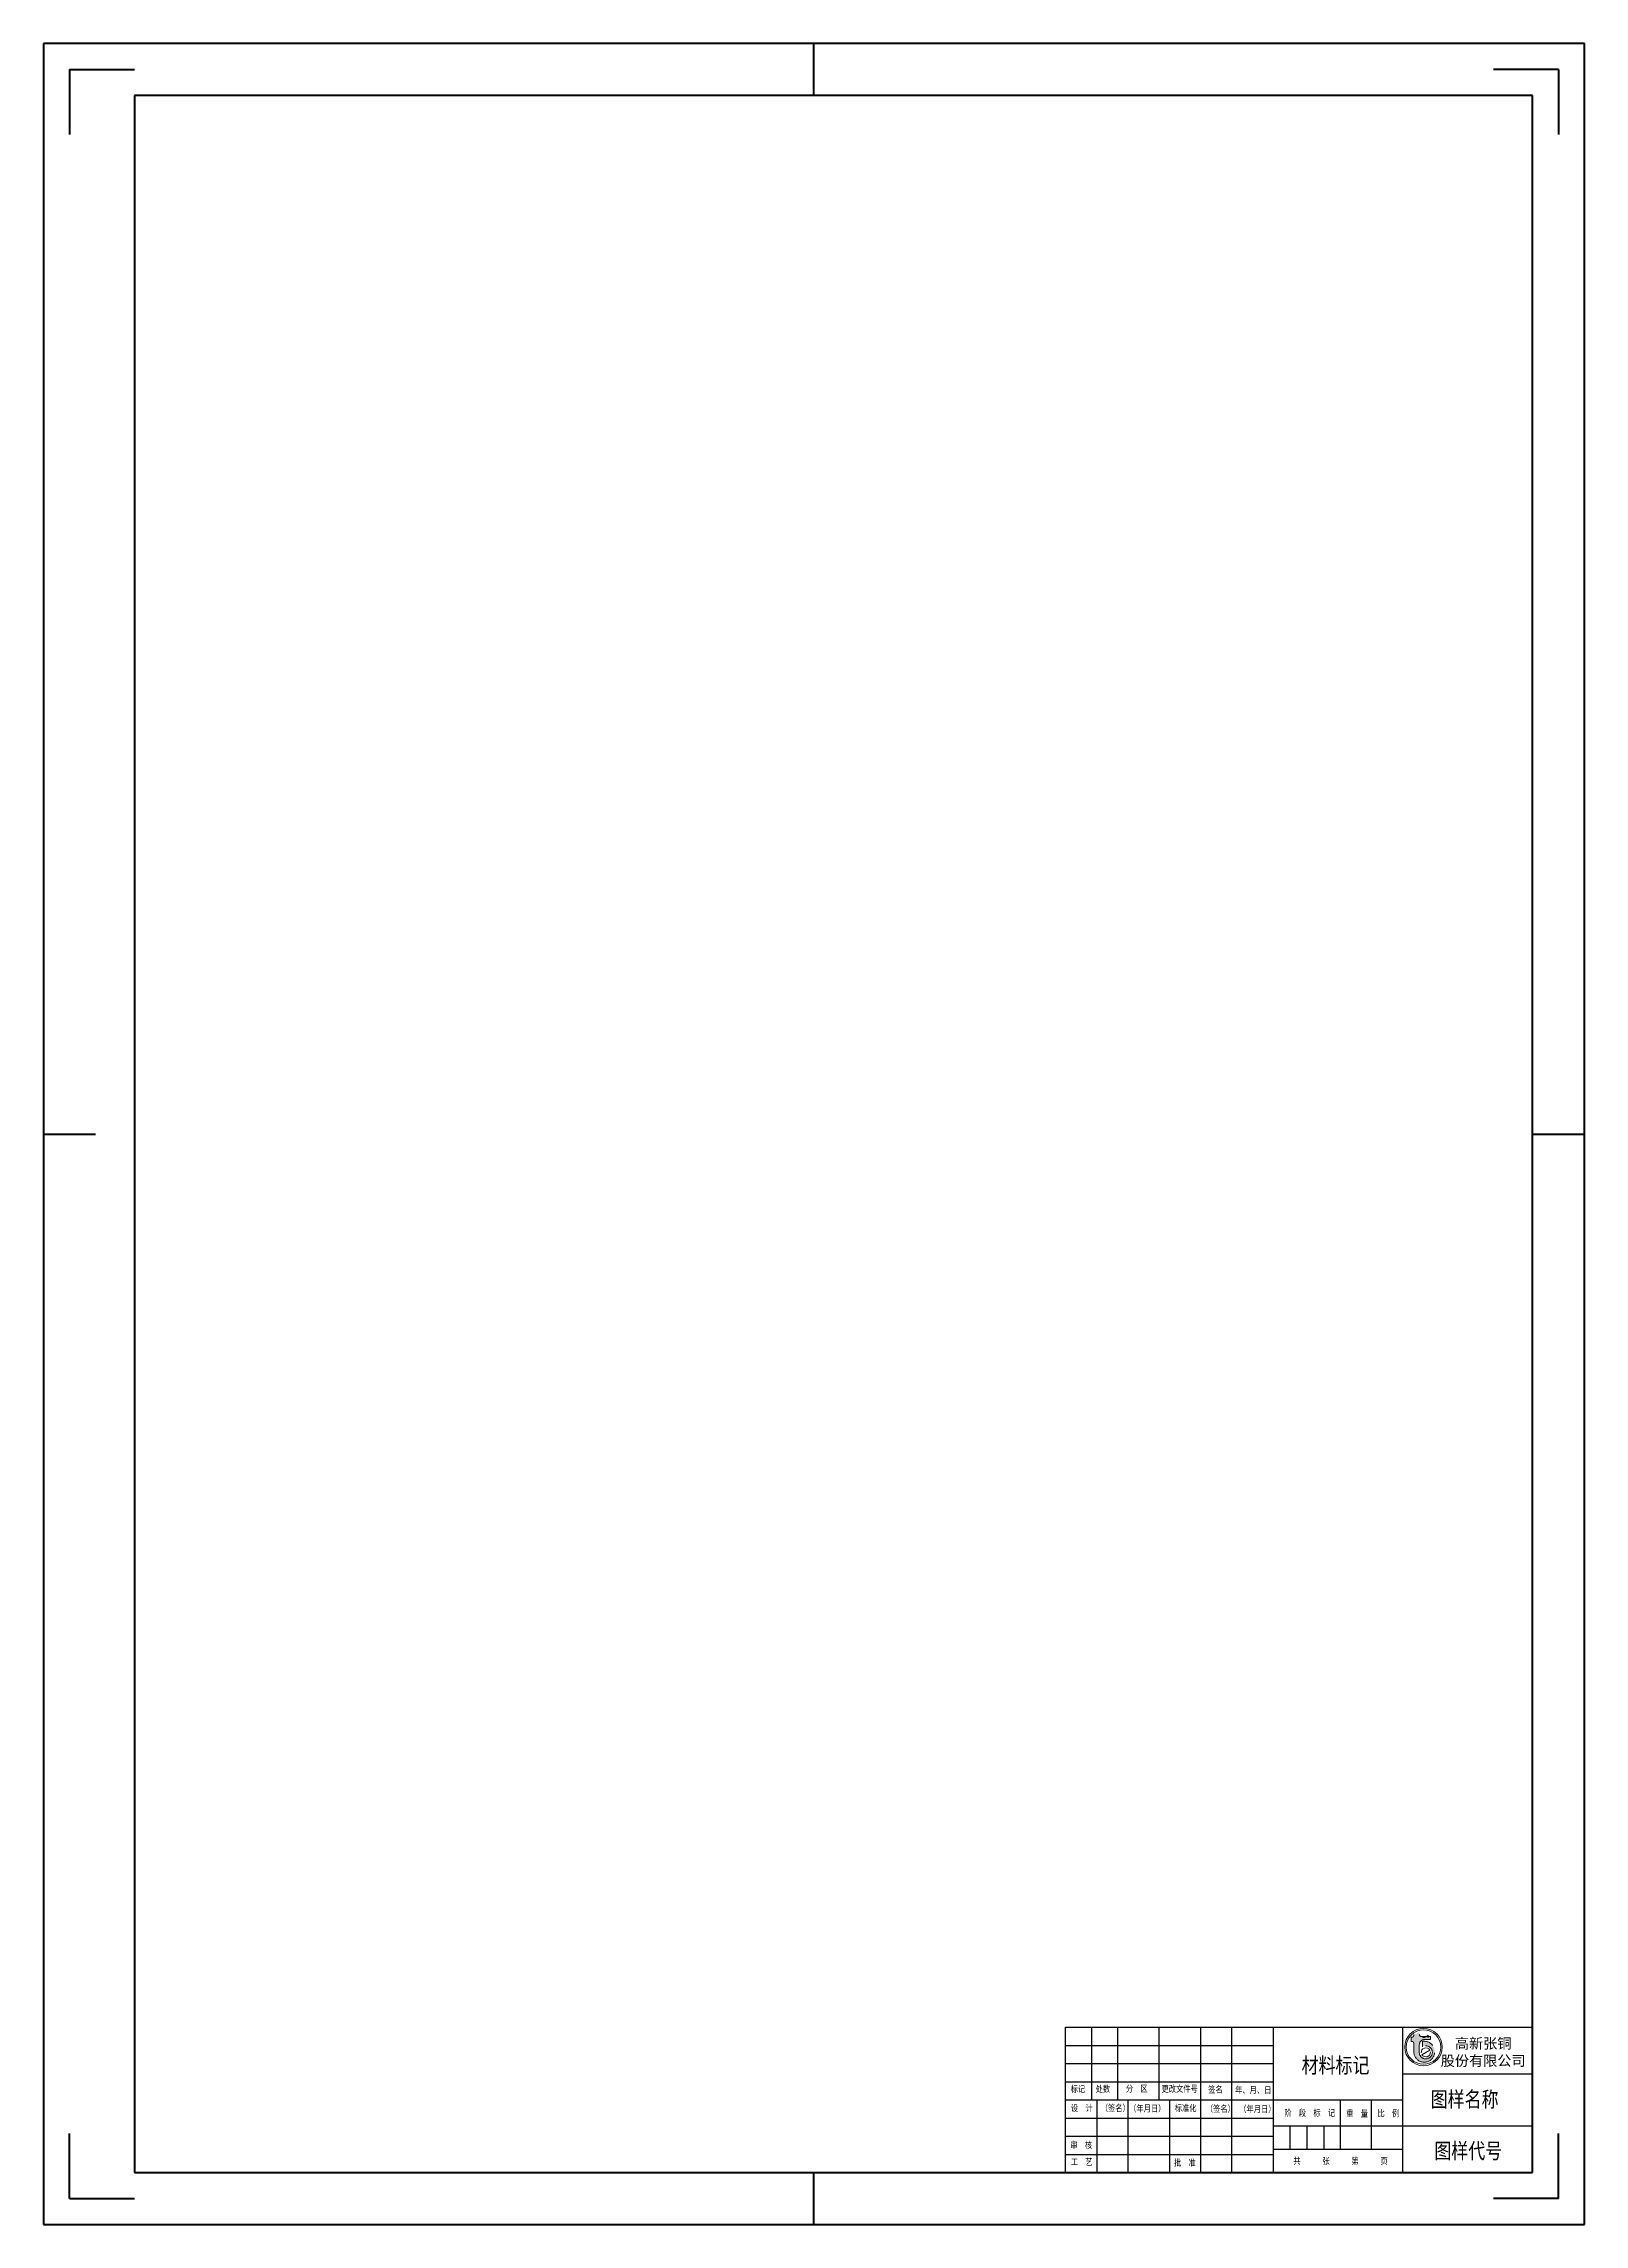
# Model space of a CAD drawing. Header units: millimetres. Extents: x 4796 to 6782, y 968 to 2931.
# Drawn here: x 6188 to 6782, y 968 to 1809 of the extents above; entities that cross this region are included whole.
import ezdxf

# ---------------------------------------------------------------- set-up
doc = ezdxf.new("R2010")
doc.units = ezdxf.units.MM
doc.linetypes.add('ACAD_ISO02W100', pattern=[15, 12, -3])
for name, color, linetype, lineweight in [('总内框线', 7, 'Continuous', 50), ('标注层', 3, 'Continuous', 25), ('虚线层', 4, 'ACAD_ISO02W100', 25)]:
    doc.layers.add(name, color=color, linetype=linetype, lineweight=lineweight)
doc.styles.get("Standard").update_dxf_attribs({"font": 'txt', "bigfont": 'gbcbig.shx'})
doc.styles.add('陈杰（2）', font='gbenor.shx', dxfattribs={"width": 0.8, "bigfont": 'gbcbig.shx'})

msp = doc.modelspace()

# ---------------------------------------------------------------- hatches: boundary and pattern name
at = {"layer": '虚线层', "linetype": 'Continuous', "lineweight": 18}
msp.add_hatch(color=1, dxfattribs=at).paths.add_polyline_path([(6715.12, 1038.29), (6715.32, 1038.29), (6715.45, 1038.28), (6715.57, 1038.25), (6715.69, 1038.2), (6715.79, 1038.13), (6715.89, 1038.05), (6715.97, 1037.95), (6716.04, 1037.85), (6716.09, 1037.73), (6716.11, 1037.61), (6716.12, 1037.48), (6716.12, 1034.05), (6716.22, 1033.41), (6716.41, 1032.79), (6716.7, 1032.22), (6717.08, 1031.7), (6717.54, 1031.24), (6718.06, 1030.87), (6718.64, 1030.58), (6719.25, 1030.39), (6719.89, 1030.29), (6720.54, 1030.31), (6721.17, 1030.42), (6721.78, 1030.63), (6722.34, 1030.94), (6722.85, 1031.34), (6723.29, 1031.81), (6723.65, 1032.34), (6723.92, 1032.93), (6724.1, 1033.55), (6724.17, 1034.19), (6724.13, 1034.84), (6724, 1035.47), (6723.77, 1036.07), (6723.44, 1036.62), (6723.03, 1037.12), (6722.54, 1037.54), (6722, 1037.89), (6721.4, 1038.14), (6720.78, 1038.29), (6720.13, 1038.34), (6719.49, 1038.29), (6719.49, 1036.23), (6719.86, 1036.4), (6720.26, 1036.52), (6720.67, 1036.56), (6721.08, 1036.54), (6721.48, 1036.46), (6721.86, 1036.3), (6722.22, 1036.09), (6722.53, 1035.83), (6722.79, 1035.51), (6723.01, 1035.16), (6723.16, 1034.78), (6723.24, 1034.38), (6723.26, 1033.96), (6723.22, 1033.56), (6723.1, 1033.16), (6722.93, 1032.79), (6722.69, 1032.45), (6722.41, 1032.16), (6722.08, 1031.91), (6721.71, 1031.72), (6721.32, 1031.6), (6720.91, 1031.54), (6720.5, 1031.54), (6720.1, 1031.62), (6719.71, 1031.76), (6719.35, 1031.95), (6719.03, 1032.21), (6718.75, 1032.52), (6718.53, 1032.86), (6718.37, 1033.24), (6718.27, 1033.64), (6718.23, 1034.05), (6718.23, 1036.98), (6718.27, 1037.37), (6718.39, 1037.75), (6718.57, 1038.1), (6718.82, 1038.4), (6719.13, 1038.65), (6719.48, 1038.84), (6719.85, 1038.95), (6720.25, 1038.99), (6722.54, 1038.99), (6722.54, 1040.2), (6719.04, 1040.2), (6718.91, 1040.21), (6718.79, 1040.24), (6718.67, 1040.29), (6718.57, 1040.35), (6718.47, 1040.43), (6718.39, 1040.53), (6718.32, 1040.64), (6718.27, 1040.75), (6718.24, 1040.88), (6718.23, 1041), (6718.23, 1042.01), (6717.13, 1041.27), (6716.12, 1041), (6716.12, 1040.7), (6716.11, 1040.58), (6716.09, 1040.45), (6716.04, 1040.34), (6715.97, 1040.23), (6715.89, 1040.13), (6715.79, 1040.05), (6715.69, 1039.98), (6715.57, 1039.94), (6715.45, 1039.91), (6715.32, 1039.9), (6715.12, 1039.9)])

# ---------------------------------------------------------------- linework, layer by layer
for p, q in [((6581.87, 1043.72), (6761.87, 1043.72)), ((6581.87, 987.72), (6581.87, 1043.72)), ((6591.87, 1043.72), (6591.87, 1015.72)), ((6601.87, 1043.72), (6601.87, 1015.72)), ((6617.87, 1043.72), (6617.87, 1015.72)), ((6633.87, 1043.72), (6633.87, 1015.72)), ((6645.87, 1043.72), (6645.87, 987.72)), ((6661.87, 1043.72), (6661.87, 987.72)), ((6711.87, 987.72), (6711.87, 1043.72)), ((6761.87, 1043.72), (6761.87, 987.72)), ((6581.87, 1036.72), (6661.87, 1036.72)), ((6581.87, 1029.72), (6661.87, 1029.72)), ((6581.87, 1022.72), (6661.87, 1022.72)), ((6711.87, 1025.72), (6761.87, 1025.72)), ((6581.87, 1015.72), (6711.87, 1015.72)), ((6593.87, 1015.72), (6593.87, 987.72)), ((6605.87, 1015.72), (6605.87, 987.72)), ((6621.87, 1015.72), (6621.87, 987.72)), ((6633.87, 1015.72), (6633.87, 987.72)), ((6687.87, 996.72), (6687.87, 1015.72)), ((6699.87, 996.72), (6699.87, 1015.72)), ((6581.87, 1008.72), (6661.87, 1008.72)), ((6581.87, 1001.72), (6661.87, 1001.72)), ((6661.87, 1005.72), (6711.87, 1005.72)), ((6668.37, 1005.72), (6668.37, 996.72)), ((6674.87, 1005.72), (6674.87, 996.72)), ((6681.37, 1005.72), (6681.37, 996.72)), ((6711.87, 1005.72), (6761.87, 1005.72)), ((6581.87, 994.72), (6661.87, 994.72)), ((6661.87, 996.72), (6711.87, 996.72)), ((6761.87, 987.72), (6581.87, 987.72))]:
    msp.add_line(p, q)
at = {"layer": '总内框线'}
for p, q in [((6781.87, 1808.72), (6187.87, 1808.72)), ((6187.87, 1808.72), (6187.87, 967.72)), ((6484.87, 1788.72), (6484.87, 1808.72)), ((6781.87, 967.72), (6781.87, 1808.72)), ((6197.87, 1798.72), (6197.87, 1773.72)), ((6197.87, 1798.72), (6222.87, 1798.72)), ((6771.87, 1798.72), (6746.87, 1798.72)), ((6771.87, 1798.72), (6771.87, 1773.72)), ((6761.87, 1788.72), (6222.87, 1788.72)), ((6222.87, 1788.72), (6222.87, 987.72)), ((6761.87, 987.72), (6761.87, 1788.72)), ((6187.87, 1388.22), (6207.87, 1388.22)), ((6761.87, 1388.22), (6781.87, 1388.22)), ((6197.87, 977.72), (6197.87, 1002.72)), ((6771.87, 977.72), (6771.87, 1002.72)), ((6222.87, 987.72), (6761.87, 987.72)), ((6484.87, 967.72), (6484.87, 987.72)), ((6197.87, 977.72), (6222.87, 977.72)), ((6771.87, 977.72), (6746.87, 977.72)), ((6187.87, 967.72), (6781.87, 967.72))]:
    msp.add_line(p, q, dxfattribs=at)
at = {"layer": '虚线层', "color": 1, "lineweight": 18}
for p, q in [((6715.12, 1039.9), (6715.12, 1038.29)), ((6715.32, 1039.9), (6715.12, 1039.9)), ((6715.32, 1038.29), (6715.12, 1038.29)), ((6716.12, 1040.7), (6716.12, 1041)), ((6716.12, 1034.05), (6716.12, 1037.48)), ((6718.23, 1034.05), (6718.23, 1036.98)), ((6722.54, 1040.2), (6719.04, 1040.2)), ((6719.49, 1038.29), (6719.49, 1036.23)), ((6722.54, 1038.99), (6720.25, 1038.99)), ((6721.68, 1039.72), (6721.68, 1040.72)), ((6722.54, 1038.99), (6722.54, 1040.2))]:
    msp.add_line(p, q, dxfattribs=at)
at = {"layer": '虚线层', "color": 1, "linetype": 'Continuous', "lineweight": 18}
msp.add_line((6719.22, 1033.17), (6722.27, 1034.93), dxfattribs=at)
for radius in [7.2, 6.64]:
    msp.add_circle((6719.86, 1036.09), radius, dxfattribs=at)
at = {"layer": '虚线层', "color": 1, "lineweight": 18}
for centre, radius, start, end in [((6715.32, 1040.7), 0.805, 270, 0), ((6715.32, 1037.48), 0.805, 0, 90), ((6720.14, 1034.31), 4.03, 183.78381, 99.29956), ((6719.04, 1041), 0.805, 180, 270), ((6720.25, 1036.98), 2.01, 90, 180), ((6720.75, 1034.05), 2.52, 180, 120)]:
    msp.add_arc(centre, radius, start, end, dxfattribs=at)
at = {"layer": '虚线层', "color": 1, "linetype": 'Continuous', "lineweight": 18}
for start, end in [(30, 187.49188), (210, 7.49188)]:
    msp.add_arc((6720.75, 1034.05), 1.76, start, end, dxfattribs=at)
at = {"layer": '虚线层', "color": 1, "lineweight": 18}
msp.add_spline([(6721.68, 1040.72), (6720.58, 1039.98), (6719.58, 1039.72)], degree=3, dxfattribs=at)

# ---------------------------------------------------------------- texts
at = {"width": 93.0193, "attachment_point": 1, "style": '陈杰（2）'}
for s, insert, char_height in [('{\\fSimSun|b0|i0|c134|p2;材料标记}', (6672.84, 1032.08), 6), ('{\\fSimSun|b0|i0|c134|p2;标记}', (6583.83, 1021.16), 2.5), ('{\\fSimSun|b0|i0|c134|p2;处数}', (6593.45, 1021.18), 2.5), ('{\\fSimSun|b0|i0|c134|p2;分\u3000区}', (6605.11, 1021.3), 2.5), ('{\\fSimSun|b0|i0|c134|p2;更改文件号}', (6618.85, 1021.25), 2.5), ('{\\fSimSun|b0|i0|c134|p2;签名}', (6636.83, 1020.99), 2.5), ('{\\fSimSun|b0|i0|c134|p2;年、月、日}', (6647.23, 1020.79), 2.5), ('{\\fSimSun|b0|i0|c134|p2;图样名称}', (6722.61, 1018.96), 6), ('{\\fSimSun|b0|i0|c134|p2;设\u3000计}', (6583.89, 1013.82), 2.5), ('{\\fSimSun|b0|i0|c134|p2;（签名）}', (6595.43, 1013.82), 2.5), ('{\\fSimSun|b0|i0|c134|p2;\u3000（年月日）}', (6603.56, 1013.71), 2.5), ('{\\fSimSun|b0|i0|c134|p2;标准化}', (6623.96, 1013.81), 2.5), ('{\\fSimSun|b0|i0|c134|p2;（签名）}', (6635.93, 1013.56), 2.5), ('{\\fSimSun|b0|i0|c134|p2;（年月日）}', (6648.8, 1013.46), 2.5), ('{\\fSimSun|b0|i0|c134|p2;阶\u3000段\u3000标\u3000记}', (6666.18, 1011.97), 2.5), ('{\\fSimSun|b0|i0|c134|p2;重\u3000量}', (6690.06, 1011.74), 2.5), ('{\\fSimSun|b0|i0|c134|p2;比\u3000例}', (6702.11, 1011.81), 2.5), ('{\\fSimSun|b0|i0|c134|p2;审\u3000核}', (6583.69, 999.55), 2.5), ('{\\fSimSun|b0|i0|c134|p2;工\u3000艺}', (6583.89, 993.07), 2.5), ('{\\fSimSun|b0|i0|c134|p2;批\u3000准}', (6623.66, 992.75), 2.5), ('{\\fSimSun|b0|i0|c134|p2;共\u3000\u3000\u3000张\u3000\u3000\u3000第\u3000\u3000\u3000页}', (6669.67, 993.45), 2.5), ('{\\fSimSun|b0|i0|c134|p2;图样代号}', (6724.01, 999.08), 6)]:
    msp.add_mtext(s, dxfattribs=dict(at, insert=insert, char_height=char_height))
at = {"layer": '标注层', "insert": (6742.86, 1033.95), "char_height": 4, "attachment_point": 5, "rotation": 0.03095}
msp.add_mtext('{\\fKaiTi_GB2312|b0|i0|c134|p49;高新张铜\\P股份有限公司}', dxfattribs=at)

doc.saveas('drawing.dxf')
